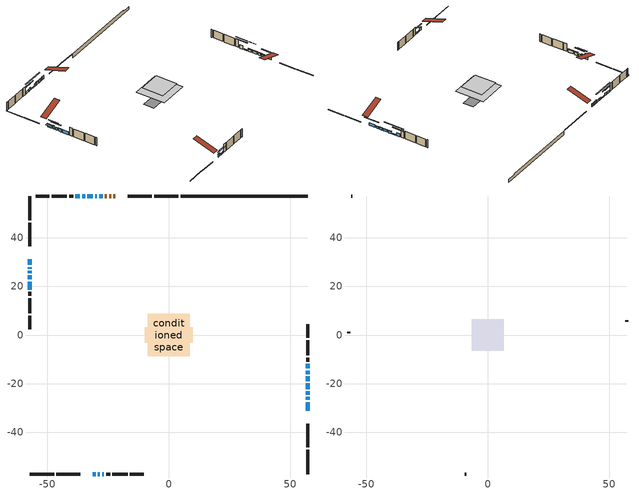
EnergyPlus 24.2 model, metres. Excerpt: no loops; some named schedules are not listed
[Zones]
conditioned space
 floor outside (Floor1 construction): -3.04,-3.04 -3.04,3.04 3.04,3.04 3.04,-3.04 z0.46
 floor adiabatic (AdiabaticFloorConstruction): -8.68,-8.68 -8.68,8.68 8.68,8.68 8.68,-8.68 z2.9
 floor foundation (Slab1 construction): -9.95,-3.15 -9.95,3.15 9.95,3.15 9.95,-3.15 z-1.92
 wall outside (RimJoist1 construction): 3.94,57.3 -6.08,57.3 / -57.3,-57.3 -47.28,-57.3 / -57.3,57.3 -57.3,47.28 / 57.3,-57.3 57.3,-47.28 z0.46:0.76
 wall outside (RimJoist2 construction): -7.01,57.3 -16.84,57.3 / -46.35,-57.3 -36.52,-57.3 / -57.3,46.35 -57.3,36.52 / 57.3,-46.35 57.3,-36.52 z0.46:0.76
 wall outside (AdiabaticWallConstruction 1): -22.03,57.3 -22.85,57.3 / -23.78,57.3 -24.59,57.3 / -25.52,57.3 -26.33,57.3 z0.46:2.49
 wall outside (AdiabaticWallConstruction): 57.3,-31.32 57.3,-27.66 z0.46:2.06; -57.3,31.32 -57.3,28.88 z0.46:2.31; -57.3,27.95 -57.3,27.34 z0.46:2.75; -57.3,26.42 -57.3,25.55 / -31.32,-57.3 -30.1,-57.3 / -57.3,24.62 -57.3,22.9 / -57.3,21.97 -57.3,18.72 z0.46:2.14; 57.3,-26.74 57.3,-25.51 z0.46:1.5; 57.3,-24.59 57.3,-23.26 / 57.3,-22.34 57.3,-19.95 / 57.3,-19.02 57.3,-17.09 / -27.26,57.3 -28.68,57.3 z0.46:1.78; -29.6,57.3 -30.32,57.3 / -27.48,-57.3 -26.77,-57.3 z0.46:1.48; 57.3,-16.16 57.3,-14.64 / -31.24,57.3 -33.53,57.3 z0.46:1.07; 57.3,-13.71 57.3,-11.88 z0.46:2.49; -34.46,57.3 -35.68,57.3 z0.46:2.04; -36.61,57.3 -38.46,57.3 z0.46:1.7; -29.17,-57.3 -28.41,-57.3 z0.46:1.4
 wall outside (Wall1 construction): -39.39,57.3 -41.06,57.3 / -25.84,-57.3 -24.17,-57.3 / -57.3,17.79 -57.3,16.12 / 57.3,-10.95 57.3,-9.28 z0.46:5.34
 wall outside (Wall2 construction): -41.99,57.3 -48.25,57.3 / -23.24,-57.3 -16.98,-57.3 / -57.3,15.19 -57.3,8.93 / 57.3,-8.35 57.3,-2.09 z0.46:5.34
 wall outside (Wall3 construction): -49.18,57.3 -54.84,57.3 / -16.05,-57.3 -10.4,-57.3 / -57.3,8 -57.3,2.34 / 57.3,-1.16 57.3,4.49 z0.46:5.34
 wall foundation (FoundationWall1 construction): 4.87,57.3,-1.92 4.87,57.3,0.46 52.05,57.3,0.46 52.05,57.3,-0.3 57.3,57.3,-0.3 57.3,57.3,-1.92
 window (WindowConstruction): 57.3,-31.32 57.3,-27.66 z0.46:2.06
 window (WindowConstruction 6): -57.3,31.32 -57.3,28.88 z0.46:2.31
 window (WindowConstruction 7): -57.3,27.95 -57.3,27.34 z0.46:2.75
 window (WindowConstruction 8): -57.3,26.41 -57.3,25.55 z0.46:2.14
 window (WindowConstruction 9): 57.3,-26.73 57.3,-25.51 z0.46:1.5
 window (WindowConstruction 10): 57.3,-24.59 57.3,-23.27 z0.46:1.78
 window (WindowConstruction 11): 57.3,-22.34 57.3,-19.95 z0.46:1.78
 window (WindowConstruction 12): 57.3,-19.02 57.3,-17.09 z0.46:1.78
 window (WindowConstruction 13): -27.26,57.3 -28.68,57.3 z0.46:1.78
 window (WindowConstruction 14): -29.61,57.3 -30.32,57.3 z0.46:1.47
 window (WindowConstruction 15): -31.32,-57.3 -30.1,-57.3 z0.46:2.14
 window (WindowConstruction 16): -57.3,24.62 -57.3,22.9 z0.46:2.14
 window (WindowConstruction 17): -57.3,21.97 -57.3,18.72 z0.46:2.14
 window (WindowConstruction 18): 57.3,-16.16 57.3,-14.64 z0.46:1.07
 window (WindowConstruction 19): -31.24,57.3 -33.53,57.3 z0.46:1.07
 window (WindowConstruction 1): 57.3,-13.71 57.3,-11.88 z0.46:2.49
 window (WindowConstruction 2): -34.46,57.3 -35.68,57.3 z0.46:2.04
 window (WindowConstruction 3): -36.61,57.3 -38.46,57.3 z0.46:1.7
 window (WindowConstruction 4): -29.17,-57.3 -28.41,-57.3 z0.46:1.4
 window (WindowConstruction 5): -27.48,-57.3 -26.77,-57.3 z0.46:1.47
 door (Door): -22.03,57.3 -22.85,57.3 z0.46:2.49
 door (Door 1): -23.78,57.3 -24.59,57.3 z0.46:2.49
 door (Door 2): -25.52,57.3 -26.33,57.3 z0.46:2.49
 ceiling adiabatic (AdiabaticFloorConstruction): 8.68,-8.68 8.68,8.68 -8.68,8.68 -8.68,-8.68 z2.9
attic - vented
 floor to conditioned space (Floor2 construction Reversed): -6.51,-6.51 -6.51,6.51 6.51,6.51 6.51,-6.51 z5.34
 wall outside (Wall4 construction): -55.76,57.3 -56.37,57.3 / -9.47,-57.3 -8.87,-57.3 / -57.3,1.42 -57.3,0.81 / 57.3,5.42 57.3,6.02 z0.46:5.34
 roof outside (Roof1 construction): -21.1,57.3,5.34 -21.1,44.62,9.56 -17.76,44.62,9.56 -17.76,57.3,5.34; -32.25,-57.3,5.34 -32.25,-44.62,9.56 -35.59,-44.62,9.56 -35.59,-57.3,5.34; -57.3,32.25,5.34 -44.62,32.25,9.56 -44.62,35.59,9.56 -57.3,35.59,5.34; 57.3,-32.25,5.34 44.62,-32.25,9.56 44.62,-35.59,9.56 57.3,-35.59,5.34
shading: 57.3,-25.02 57.3,-33.96 57.71,-33.96 57.71,-25.02 z4.7; -57.3,28.61 -57.3,31.59 -59.01,31.59 -59.01,28.61 z2.58; -57.3,24.7 -57.3,30.59 -57.71,30.59 -57.71,24.7 z5.39; -57.3,22.91 -57.3,29.05 -57.71,29.05 -57.71,22.91 z4.78; 57.3,-25.31 57.3,-26.94 57.71,-26.94 57.71,-25.31 z1.7; 57.3,-23.06 57.3,-24.79 57.71,-24.79 57.71,-23.06 z1.98; 57.3,-19.75 57.3,-22.54 57.71,-22.54 57.71,-19.75 z1.98; 57.3,-16.89 57.3,-19.22 57.71,-19.22 57.71,-16.89 z1.98; -28.88,57.3 -27.05,57.3 -27.05,57.71 -28.88,57.71 z1.98; -30.52,57.3 -29.4,57.3 -29.4,57.71 -30.52,57.71 z1.68; -29.9,-57.3 -31.52,-57.3 -31.52,-57.71 -29.9,-57.71 z2.34; -57.3,22.7 -57.3,24.82 -57.71,24.82 -57.71,22.7 z2.34; -57.3,18.52 -57.3,22.17 -57.71,22.17 -57.71,18.52 z2.34; 57.3,-9.26 57.3,-21.54 57.71,-21.54 57.71,-9.26 z6.45; -38.91,57.3 -25.87,57.3 -25.87,57.71 -38.91,57.71 z6.45; 57.3,-9.24 57.3,-16.35 57.71,-16.35 57.71,-9.24 z5.13; -38.32,57.3 -31.82,57.3 -31.82,57.71 -38.32,57.71 z4.68; -41.1,57.3 -33.97,57.3 -33.97,57.71 -41.1,57.71 z4.34; -25.77,-57.3 -31.81,-57.3 -31.81,-57.71 -25.77,-57.71 z4.04; -24.13,-57.3 -30.12,-57.3 -30.12,-57.71 -24.13,-57.71 z4.11
[Building]
Building 1: Terrain=Suburbs
[Site:Location]
Toronto City Centre_ON: Latitude {deg}=43.63; Longitude {deg}=-79.39; Time Zone {hr}=-5; Elevation {m}=77; Keep Site Location Information=Yes
[Site:GroundTemperature:Shallow]
5.01852, 3.26908, 3.12898, 3.95918, 7.29196, 10.6092, 13.4851, 15.3069, 15.4617, 13.9799, 11.1774, 7.9619
[Site:WaterMainsTemperature]
Calculation Method=Schedule; Temperature Schedule=mains temperature schedule
[Material] Roughness=Rough; Thermal Absorptance=0.9
Name | Thickness {m} | Conductivity {W/m-K} | Density {kg/m3} | Specific Heat {J/kg-K} | Solar Absorptance | Visible Absorptance
asphalt or fiberglass shingles | 0.00635 | 0.162714 | 1121.4 | 1465.45 | 0.84 | 0.84
ceiling loosefill ins | 0.254 | 0.0480833 | 16.02 | 1046.75 | 0.7 | 0.7
ceiling stud and cavity | 0.1397 | 0.120757 | 65.682 | 1177.47 | 0.7 | 0.7
concrete 4.0 in. | 0.1016 | 1.803125 | 2242.8 | 837.4 | 0.7 | 0.7
concrete 8.0 in. | 0.2032 | 1.803125 | 2242.8 | 837.4 | 0.7 | 0.7
door material | 0.04445 | 0.053851 | 512.64 | 1214.23 | 0.7 | 0.7
door material 1 | 0.04445 | 0.0451087 | 512.64 | 1214.23 | 0.7 | 0.7
door material 2 | 0.04445 | 0.188738 | 512.64 | 1214.23 | 0.7 | 0.7
exterior vertical ins | 0.032417 | 0.029427 | 32.04 | 1214.23 | 0.7 | 0.7
floor covering | 0.0127 | 0.0433444 | 54.468 | 1339.84 | 0.6 | 0.6
floor rigid ins; rim joist rigid ins; wall rigid ins | 0.051816 | 0.029427 | 32.04 | 1214.23 | 0.7 | 0.7
floor rigid ins 1; wall rigid ins 1 | 0.512978 | 0.029427 | 32.04 | 1214.23 | 0.7 | 0.7
floor stud and cavity | 0.1397 | 0.0821132 | 92.3553 | 1139.71 | 0.7 | 0.7
floor stud and cavity 1 | 0.1397 | 1.75129 | 37.0049 | 1207.88 | 0.7 | 0.7
furniture material conditioned space 1 | 0.1524 | 0.115458 | 640.8 | 1214.23 | 0.6 | 0.6
gypsum board | 0.0127 | 0.160291 | 801 | 837.4 | 0.6 | 0.6
gypsum board 1 | 0.0127 | 0.160291 | 801 | 837.4 | 0.7 | 0.7
osb sheathing 0.5 in. | 0.0127 | 0.115458 | 512.64 | 1214.23 | 0.7 | 0.7
osb sheathing 0.75 in. | 0.01905 | 0.115458 | 512.64 | 1214.23 | 0.7 | 0.7
osb sheathing 2.0 in. | 0.0508 | 0.115458 | 512.64 | 1214.23 | 0.7 | 0.7
rim joist stud and cavity | 0.0508 | 0.0404867 | 125.044 | 1163.47 | 0.6 | 0.6
rim joist stud and cavity 1 | 0.0508 | 0.128462 | 125.044 | 1163.47 | 0.6 | 0.6
slab rigid ins | 0.00025908 | 0.029427 | 32.04 | 1214.23 | 0.7 | 0.7
wall stud and cavity | 0.1397 | 0.303987 | 139.0536 | 1170.24 | 0.7 | 0.7
wall stud and cavity 1 | 0.1397 | 0.158046 | 139.0536 | 1170.24 | 0.7 | 0.7
wall stud and cavity 2 | 0.1397 | 0.160931 | 139.0536 | 1170.24 | 0.7 | 0.7
wall stud and cavity 3 | 0.0889 | 6.9971 | 50.32683 | 1063.81 | 0.6 | 0.6
wall stud and cavity 4 | 0.0889 | 0.380278 | 52.3479 | 1209.89 | 0.7 | 0.7
wall stud and cavity 5 | 0.0889 | 0.391764 | 83.0341 | 1211.67 | 0.7 | 0.7
wood siding | 0.0254 | 0.102417 | 544.68 | 1172.36 | 0.84 | 0.84
wood siding 1 | 0.00254 | 0.102417 | 544.68 | 1172.36 | 0.84 | 0.84
wood siding 2; wood siding 3; wood siding 4 | 0.0254 | 0.102417 | 544.68 | 1172.36 | 0.7 | 0.7
[WindowMaterial:SimpleGlazingSystem]
Name | U-Factor {W/m2-K} | Solar Heat Gain Coefficient
WindowMaterial | 2.41542 | 0.63
WindowMaterial 1 | 2.97584 | 0.59
WindowMaterial 10 | 2.42337 | 0.63
WindowMaterial 11 | 2.381921 | 0.65
WindowMaterial 12 | 2.39441 | 0.64
WindowMaterial 13 | 2.50286 | 0.6
WindowMaterial 14 | 2.41201 | 0.63
WindowMaterial 15 | 2.3859 | 0.64
WindowMaterial 16 | 2.98776 | 0.6
WindowMaterial 2 | 2.5199 | 0.59
WindowMaterial 3 | 2.40293 | 0.64
WindowMaterial 4 | 2.5233 | 0.59
WindowMaterial 5 | 2.52557 | 0.58
WindowMaterial 6 | 2.404633 | 0.64
WindowMaterial 7 | 2.71863 | 0.51
WindowMaterial 8 | 2.45517 | 0.62
WindowMaterial 9 | 2.455735 | 0.62
[Construction]
AdiabaticFloorConstruction: floor stud and cavity 1, floor rigid ins 1, osb sheathing 0.75 in., floor covering
AdiabaticWallConstruction: wood siding 3, wall rigid ins 1, wall stud and cavity 4, gypsum board
AdiabaticWallConstruction 1: wood siding 4, wall rigid ins 1, wall stud and cavity 4, gypsum board
Door: door material
Door 1: door material 1
Door 2: door material 2
Floor1 construction: floor stud and cavity, floor rigid ins, osb sheathing 0.75 in., floor covering
Floor2 construction Reversed: gypsum board, ceiling stud and cavity, ceiling loosefill ins
FoundationWall1 construction: concrete 8.0 in., gypsum board 1
furniture construction conditioned space 1: furniture material conditioned space 1
PartitionWallConstruction: gypsum board, wall stud and cavity 5, gypsum board
RimJoist1 construction: wood siding 2, rim joist rigid ins, osb sheathing 2.0 in., rim joist stud and cavity
RimJoist2 construction: wood siding 2, rim joist rigid ins, osb sheathing 2.0 in., rim joist stud and cavity 1
Roof1 construction: asphalt or fiberglass shingles
Slab1 construction: slab rigid ins, concrete 4.0 in.
Wall1 construction: wood siding, wall rigid ins, osb sheathing 0.5 in., wall stud and cavity, gypsum board
Wall2 construction: wood siding, wall rigid ins, osb sheathing 0.5 in., wall stud and cavity 1, gypsum board
Wall3 construction: wood siding, wall rigid ins, osb sheathing 0.5 in., wall stud and cavity 2, gypsum board
Wall4 construction: wood siding 1, wall stud and cavity 3
WindowConstruction: WindowMaterial
WindowConstruction 1: WindowMaterial 1
WindowConstruction 10: WindowMaterial 10
WindowConstruction 11: WindowMaterial 11
WindowConstruction 12: WindowMaterial 12
WindowConstruction 13: WindowMaterial 13
WindowConstruction 14; WindowConstruction 5: WindowMaterial 5
WindowConstruction 15: WindowMaterial 14
WindowConstruction 16; WindowConstruction 8: WindowMaterial 8
WindowConstruction 17: WindowMaterial 15
WindowConstruction 18; WindowConstruction 19: WindowMaterial 16
WindowConstruction 2: WindowMaterial 2
WindowConstruction 3: WindowMaterial 3
WindowConstruction 4: WindowMaterial 4
WindowConstruction 6: WindowMaterial 6
WindowConstruction 7: WindowMaterial 7
WindowConstruction 9: WindowMaterial 9
[Zone] Multiplier=1; Part of Total Floor Area=Yes
Name | Volume {m3}
attic - vented | 116.162
conditioned space | 1133.7
[Space]
Name | Zone | Volume {m3}
attic - vented 1 | attic - vented | 116.162
conditioned space 1 | conditioned space | 1133.7
[ZoneInfiltration:EffectiveLeakageArea]
infil attic - vented 1: Zone or Space=attic - vented 1; Schedule=Always On Discrete; Effective Air Leakage Area {cm2}=7130.95; Stack Coefficient=0.000632935; Wind Coefficient=1.69981e-05
[ZoneMixing]
whole house fan mix: Zone or Space=attic - vented; Schedule=Always On Continuous; Design Flow Rate Calculation Method=Flow/Zone; Design Flow Rate {m3/s}=0; Source Zone or Space=conditioned space
[SurfaceProperty:ExposedFoundationPerimeter]
Slab1: Exposed Perimeter Calculation Method=TotalExposedPerimeter; Total Exposed Perimeter {m}=52.425
[InternalMass] Zone or ZoneList=conditioned space; Space or SpaceList=conditioned space 1
Name | Construction | Surface Area {m2}
furniture mass conditioned space 1 | furniture construction conditioned space 1 | 185.736
partition wall mass | PartitionWallConstruction | 464.34
[Lights]
interior lighting: Zone or ZoneList or Space or SpaceList=conditioned space 1; Schedule=interior lighting schedule; Design Level Calculation Method=LightingLevel; Lighting Level {W}=343.2; Return Air Fraction=0; Fraction Radiant=0.6; Fraction Visible=0.2; Fraction Replaceable=1
[People]
occupants: Zone or ZoneList or Space or SpaceList=conditioned space 1; Number of People Schedule=occupants schedule; Number of People Calculation Method=People; Number of People=3; Fraction Radiant=0.314171; Sensible Heat Fraction=0.56303; Activity Level Schedule=occupants activity schedule; Carbon Dioxide Generation Rate {m3/s-W}=0; Enable ASHRAE 55 Comfort Warnings=No; Mean Radiant Temperature Calculation Type=EnclosureAveraged
[ElectricEquipment] Zone or ZoneList or Space or SpaceList=conditioned space 1; Design Level Calculation Method=EquipmentLevel
Name | Schedule | Design Level {W} | Fraction Latent | Fraction Radiant | Fraction Lost
clothes dryer | clothes dryer schedule | 140.772 | 0.015 | 0.081 | 0.85
clothes washer | clothes washer schedule | 32.1985 | 0.03 | 0.162 | 0.7
cooking range | cooking range schedule | 215.147 | 0.08 | 0.432 | 0.2
dishwasher | dishwasher schedule | 66.8632 | 0.3 | 0.18 | 0.4
fridge | fridge schedule | 72.9452 | 0 | 0.6 | 0
mech vent house fan | mech vent house fan schedule | 0.95 | 0 | 0 | 1
mech vent house fan cfis | mech vent house fan cfis schedule | 0 | 0 | 0 | 0
misc plug loads | misc plug loads schedule | 494.7 | 0.045 | 0.513 | 0.1
whole house fan | Always On Discrete | 0 | 0 | 0 | 1
[OtherEquipment] Zone or ZoneList or Space or SpaceList=conditioned space 1; Design Level Calculation Method=EquipmentLevel
Name | Fuel Type | Schedule | Design Level {W} | Fraction Latent | Fraction Radiant | Fraction Lost
clothes dryer 1 | Electricity | clothes dryer schedule | 0 | 0.015 | 0.081 | 0.85
cooking range 1 | Electricity | cooking range schedule | 0 | 0.08 | 0.432 | 0.2
general water use latent | None | general water use schedule | 62.594 | 1 | 0 | 0
general water use sensible | None | general water use schedule | -61.6891 | 0 | 0.6 | 0
mech vent house fan latent load | None | Always On Discrete | 0 | 1 | 0 | 0
mech vent house fan sensible load | None | Always On Discrete | 0 | 0 | 0 | 0
water heater energy adjustment1 | NaturalGas | Always On Discrete | 0.01 | 0 | 0 | 1
[ZoneInfiltration:DesignFlowRate] Zone or ZoneList or Space or SpaceList=conditioned space 1; Schedule=Always On Discrete; Design Flow Rate Calculation Method=Flow/Zone; Design Flow Rate {m3/s}=0
infil flow; natural vent flow; whole house fan flow
[Foundation:Kiva]
Foundation Kiva 1: Initial Indoor Air Temperature {C}=18; Wall Height Above Grade {m}=0.460004; Wall Depth Below Slab {m}=0.2032; Custom Block Material Name 1=exterior vertical ins; Custom Block Depth 1 {m}=2.38; Custom Block X Position 1 {m}=0.2159; Custom Block Z Position 1 {m}=0
[Foundation:Kiva:Settings]
Soil Conductivity {W/m-K}=0.849921; Soil Density {kg/m3}=1842.3; Soil Specific Heat {J/kg-K}=418.7; Ground Solar Absorptivity=0.9; Ground Thermal Absorptivity=0.9; Ground Surface Roughness {m}=0.03; Far-Field Width {m}=40; Deep-Ground Boundary Condition=ZeroFlux; Deep-Ground Depth {m}=40; Minimum Cell Dimension {m}=0.2; Maximum Cell Growth Coefficient=3; Simulation Timestep=Timestep
[Exterior:Lights]
exterior lighting: Schedule=exterior lighting schedule; Design Level {W}=75.6
[Schedule:Constant]
Name | Hourly Value
Always On Continuous; mech vent house fan schedule; mech vent house fan cfis schedule; Always On Discrete | 1
occupants activity schedule | 117.228
fridge schedule | 0
[Schedule:Week:Daily]
interior lighting schedule Week Rule - Jan1-Jan27: interior lighting schedule day, interior lighting schedule day, interior lighting schedule day, interior lighting schedule day, interior lighting schedule day, interior lighting schedule day, interior lighting schedule day, interior lighting schedule default day, interior lighting schedule default day, interior lighting schedule default day, interior lighting schedule default day, interior lighting schedule default day
interior lighting schedule Week Rule - Jan28-Feb3: interior lighting schedule day, interior lighting schedule day, interior lighting schedule day, interior lighting schedule day, interior lighting schedule day 1, interior lighting schedule day 1, interior lighting schedule day 1, interior lighting schedule default day, interior lighting schedule default day, interior lighting schedule default day, interior lighting schedule default day, interior lighting schedule default day
interior lighting schedule Week Rule - Feb4-Feb24: interior lighting schedule day 1, interior lighting schedule day 1, interior lighting schedule day 1, interior lighting schedule day 1, interior lighting schedule day 1, interior lighting schedule day 1, interior lighting schedule day 1, interior lighting schedule default day, interior lighting schedule default day, interior lighting schedule default day, interior lighting schedule default day, interior lighting schedule default day
interior lighting schedule Week Rule - Feb25-Mar3: interior lighting schedule day 1, interior lighting schedule day 1, interior lighting schedule day 1, interior lighting schedule day 1, interior lighting schedule day 2, interior lighting schedule day 2, interior lighting schedule day 2, interior lighting schedule default day, interior lighting schedule default day, interior lighting schedule default day, interior lighting schedule default day, interior lighting schedule default day
interior lighting schedule Week Rule - Mar4-Mar31: interior lighting schedule day 2, interior lighting schedule day 2, interior lighting schedule day 2, interior lighting schedule day 2, interior lighting schedule day 2, interior lighting schedule day 2, interior lighting schedule day 2, interior lighting schedule default day, interior lighting schedule default day, interior lighting schedule default day, interior lighting schedule default day, interior lighting schedule default day
interior lighting schedule Week Rule - Apr1-Apr28: interior lighting schedule day 3, interior lighting schedule day 3, interior lighting schedule day 3, interior lighting schedule day 3, interior lighting schedule day 3, interior lighting schedule day 3, interior lighting schedule day 3, interior lighting schedule default day, interior lighting schedule default day, interior lighting schedule default day, interior lighting schedule default day, interior lighting schedule default day
interior lighting schedule Week Rule - Apr29-May5: interior lighting schedule day 3, interior lighting schedule day 3, interior lighting schedule day 4, interior lighting schedule day 4, interior lighting schedule day 4, interior lighting schedule day 4, interior lighting schedule day 4, interior lighting schedule default day, interior lighting schedule default day, interior lighting schedule default day, interior lighting schedule default day, interior lighting schedule default day
interior lighting schedule Week Rule - May6-May26: interior lighting schedule day 4, interior lighting schedule day 4, interior lighting schedule day 4, interior lighting schedule day 4, interior lighting schedule day 4, interior lighting schedule day 4, interior lighting schedule day 4, interior lighting schedule default day, interior lighting schedule default day, interior lighting schedule default day, interior lighting schedule default day, interior lighting schedule default day
interior lighting schedule Week Rule - May27-Jun2: interior lighting schedule day 4, interior lighting schedule day 4, interior lighting schedule day 4, interior lighting schedule day 4, interior lighting schedule day 4, interior lighting schedule day 5, interior lighting schedule day 5, interior lighting schedule default day, interior lighting schedule default day, interior lighting schedule default day, interior lighting schedule default day, interior lighting schedule default day
interior lighting schedule Week Rule - Jun3-Jun30: interior lighting schedule day 5, interior lighting schedule day 5, interior lighting schedule day 5, interior lighting schedule day 5, interior lighting schedule day 5, interior lighting schedule day 5, interior lighting schedule day 5, interior lighting schedule default day, interior lighting schedule default day, interior lighting schedule default day, interior lighting schedule default day, interior lighting schedule default day
interior lighting schedule Week Rule - Jul1-Jul28: interior lighting schedule day 6, interior lighting schedule day 6, interior lighting schedule day 6, interior lighting schedule day 6, interior lighting schedule day 6, interior lighting schedule day 6, interior lighting schedule day 6, interior lighting schedule default day, interior lighting schedule default day, interior lighting schedule default day, interior lighting schedule default day, interior lighting schedule default day
interior lighting schedule Week Rule - Jul29-Aug4: interior lighting schedule day 6, interior lighting schedule day 6, interior lighting schedule day 6, interior lighting schedule day 7, interior lighting schedule day 7, interior lighting schedule day 7, interior lighting schedule day 7, interior lighting schedule default day, interior lighting schedule default day, interior lighting schedule default day, interior lighting schedule default day, interior lighting schedule default day
interior lighting schedule Week Rule - Aug5-Aug25: interior lighting schedule day 7, interior lighting schedule day 7, interior lighting schedule day 7, interior lighting schedule day 7, interior lighting schedule day 7, interior lighting schedule day 7, interior lighting schedule day 7, interior lighting schedule default day, interior lighting schedule default day, interior lighting schedule default day, interior lighting schedule default day, interior lighting schedule default day
interior lighting schedule Week Rule - Aug26-Sep1: interior lighting schedule day 7, interior lighting schedule day 7, interior lighting schedule day 7, interior lighting schedule day 7, interior lighting schedule day 7, interior lighting schedule day 7, interior lighting schedule day 8, interior lighting schedule default day, interior lighting schedule default day, interior lighting schedule default day, interior lighting schedule default day, interior lighting schedule default day
interior lighting schedule Week Rule - Sep2-Sep29: interior lighting schedule day 8, interior lighting schedule day 8, interior lighting schedule day 8, interior lighting schedule day 8, interior lighting schedule day 8, interior lighting schedule day 8, interior lighting schedule day 8, interior lighting schedule default day, interior lighting schedule default day, interior lighting schedule default day, interior lighting schedule default day, interior lighting schedule default day
interior lighting schedule Week Rule - Sep30-Oct6: interior lighting schedule day 8, interior lighting schedule day 9, interior lighting schedule day 9, interior lighting schedule day 9, interior lighting schedule day 9, interior lighting schedule day 9, interior lighting schedule day 9, interior lighting schedule default day, interior lighting schedule default day, interior lighting schedule default day, interior lighting schedule default day, interior lighting schedule default day
interior lighting schedule Week Rule - Oct7-Oct27: interior lighting schedule day 9, interior lighting schedule day 9, interior lighting schedule day 9, interior lighting schedule day 9, interior lighting schedule day 9, interior lighting schedule day 9, interior lighting schedule day 9, interior lighting schedule default day, interior lighting schedule default day, interior lighting schedule default day, interior lighting schedule default day, interior lighting schedule default day
interior lighting schedule Week Rule - Oct28-Nov3: interior lighting schedule day 9, interior lighting schedule day 9, interior lighting schedule day 9, interior lighting schedule day 9, interior lighting schedule day 10, interior lighting schedule day 10, interior lighting schedule day 10, interior lighting schedule default day, interior lighting schedule default day, interior lighting schedule default day, interior lighting schedule default day, interior lighting schedule default day
interior lighting schedule Week Rule - Nov4-Nov24: interior lighting schedule day 10, interior lighting schedule day 10, interior lighting schedule day 10, interior lighting schedule day 10, interior lighting schedule day 10, interior lighting schedule day 10, interior lighting schedule day 10, interior lighting schedule default day, interior lighting schedule default day, interior lighting schedule default day, interior lighting schedule default day, interior lighting schedule default day
interior lighting schedule Week Rule - Nov25-Dec1: interior lighting schedule day 10, interior lighting schedule day 10, interior lighting schedule day 10, interior lighting schedule day 10, interior lighting schedule day 10, interior lighting schedule day 10, interior lighting schedule day 11, interior lighting schedule default day, interior lighting schedule default day, interior lighting schedule default day, interior lighting schedule default day, interior lighting schedule default day
interior lighting schedule Week Rule - Dec2-Dec31: interior lighting schedule day 11, interior lighting schedule day 11, interior lighting schedule day 11, interior lighting schedule day 11, interior lighting schedule day 11, interior lighting schedule day 11, interior lighting schedule day 11, interior lighting schedule default day, interior lighting schedule default day, interior lighting schedule default day, interior lighting schedule default day, interior lighting schedule default day
occupants schedule Week Rule - Jan1-Dec31: occupants schedule day, occupants schedule day, occupants schedule day, occupants schedule day, occupants schedule day, occupants schedule day, occupants schedule day, occupants schedule default day, occupants schedule default day, occupants schedule default day, occupants schedule default day, occupants schedule default day
clothes dryer schedule Week Rule - Jan1-Dec31: clothes dryer schedule day, clothes dryer schedule day, clothes dryer schedule day, clothes dryer schedule day, clothes dryer schedule day, clothes dryer schedule day, clothes dryer schedule day, clothes dryer schedule default day, clothes dryer schedule default day, clothes dryer schedule default day, clothes dryer schedule default day, clothes dryer schedule default day
clothes washer schedule Week Rule - Jan1-Dec31: clothes washer schedule day, clothes washer schedule day, clothes washer schedule day, clothes washer schedule day, clothes washer schedule day, clothes washer schedule day, clothes washer schedule day, clothes washer schedule default day, clothes washer schedule default day, clothes washer schedule default day, clothes washer schedule default day, clothes washer schedule default day
cooking range schedule Week Rule - Jan1-Dec31: cooking range schedule day, cooking range schedule day, cooking range schedule day, cooking range schedule day, cooking range schedule day, cooking range schedule day, cooking range schedule day, cooking range schedule default day, cooking range schedule default day, cooking range schedule default day, cooking range schedule default day, cooking range schedule default day
dishwasher schedule Week Rule - Jan1-Dec31: dishwasher schedule day, dishwasher schedule day, dishwasher schedule day, dishwasher schedule day, dishwasher schedule day, dishwasher schedule day, dishwasher schedule day, dishwasher schedule default day, dishwasher schedule default day, dishwasher schedule default day, dishwasher schedule default day, dishwasher schedule default day
misc plug loads schedule Week Rule - Jan1-Dec31: misc plug loads schedule day, misc plug loads schedule day, misc plug loads schedule day, misc plug loads schedule day, misc plug loads schedule day, misc plug loads schedule day, misc plug loads schedule day, misc plug loads schedule default day, misc plug loads schedule default day, misc plug loads schedule default day, misc plug loads schedule default day, misc plug loads schedule default day
general water use schedule Week Rule - Jan1-Dec31: general water use schedule day, general water use schedule day, general water use schedule day, general water use schedule day, general water use schedule day, general water use schedule day, general water use schedule day, general water use schedule default day, general water use schedule default day, general water use schedule default day, general water use schedule default day, general water use schedule default day
exterior lighting schedule Week Rule - Jan1-Jan27: exterior lighting schedule day, exterior lighting schedule day, exterior lighting schedule day, exterior lighting schedule day, exterior lighting schedule day, exterior lighting schedule day, exterior lighting schedule day, exterior lighting schedule default day, exterior lighting schedule default day, exterior lighting schedule default day, exterior lighting schedule default day, exterior lighting schedule default day
exterior lighting schedule Week Rule - Jan28-Feb3: exterior lighting schedule day, exterior lighting schedule day, exterior lighting schedule day, exterior lighting schedule day, exterior lighting schedule day 1, exterior lighting schedule day 1, exterior lighting schedule day 1, exterior lighting schedule default day, exterior lighting schedule default day, exterior lighting schedule default day, exterior lighting schedule default day, exterior lighting schedule default day
exterior lighting schedule Week Rule - Feb4-Feb24: exterior lighting schedule day 1, exterior lighting schedule day 1, exterior lighting schedule day 1, exterior lighting schedule day 1, exterior lighting schedule day 1, exterior lighting schedule day 1, exterior lighting schedule day 1, exterior lighting schedule default day, exterior lighting schedule default day, exterior lighting schedule default day, exterior lighting schedule default day, exterior lighting schedule default day
exterior lighting schedule Week Rule - Feb25-Mar3: exterior lighting schedule day 1, exterior lighting schedule day 1, exterior lighting schedule day 1, exterior lighting schedule day 1, exterior lighting schedule day 2, exterior lighting schedule day 2, exterior lighting schedule day 2, exterior lighting schedule default day, exterior lighting schedule default day, exterior lighting schedule default day, exterior lighting schedule default day, exterior lighting schedule default day
exterior lighting schedule Week Rule - Mar4-Mar31: exterior lighting schedule day 2, exterior lighting schedule day 2, exterior lighting schedule day 2, exterior lighting schedule day 2, exterior lighting schedule day 2, exterior lighting schedule day 2, exterior lighting schedule day 2, exterior lighting schedule default day, exterior lighting schedule default day, exterior lighting schedule default day, exterior lighting schedule default day, exterior lighting schedule default day
exterior lighting schedule Week Rule - Apr1-Apr28: exterior lighting schedule day 3, exterior lighting schedule day 3, exterior lighting schedule day 3, exterior lighting schedule day 3, exterior lighting schedule day 3, exterior lighting schedule day 3, exterior lighting schedule day 3, exterior lighting schedule default day, exterior lighting schedule default day, exterior lighting schedule default day, exterior lighting schedule default day, exterior lighting schedule default day
exterior lighting schedule Week Rule - Apr29-May5: exterior lighting schedule day 3, exterior lighting schedule day 3, exterior lighting schedule day 4, exterior lighting schedule day 4, exterior lighting schedule day 4, exterior lighting schedule day 4, exterior lighting schedule day 4, exterior lighting schedule default day, exterior lighting schedule default day, exterior lighting schedule default day, exterior lighting schedule default day, exterior lighting schedule default day
exterior lighting schedule Week Rule - May6-May26: exterior lighting schedule day 4, exterior lighting schedule day 4, exterior lighting schedule day 4, exterior lighting schedule day 4, exterior lighting schedule day 4, exterior lighting schedule day 4, exterior lighting schedule day 4, exterior lighting schedule default day, exterior lighting schedule default day, exterior lighting schedule default day, exterior lighting schedule default day, exterior lighting schedule default day
exterior lighting schedule Week Rule - May27-Jun2: exterior lighting schedule day 4, exterior lighting schedule day 4, exterior lighting schedule day 4, exterior lighting schedule day 4, exterior lighting schedule day 4, exterior lighting schedule day 5, exterior lighting schedule day 5, exterior lighting schedule default day, exterior lighting schedule default day, exterior lighting schedule default day, exterior lighting schedule default day, exterior lighting schedule default day
exterior lighting schedule Week Rule - Jun3-Jun30: exterior lighting schedule day 5, exterior lighting schedule day 5, exterior lighting schedule day 5, exterior lighting schedule day 5, exterior lighting schedule day 5, exterior lighting schedule day 5, exterior lighting schedule day 5, exterior lighting schedule default day, exterior lighting schedule default day, exterior lighting schedule default day, exterior lighting schedule default day, exterior lighting schedule default day
exterior lighting schedule Week Rule - Jul1-Jul28: exterior lighting schedule day 6, exterior lighting schedule day 6, exterior lighting schedule day 6, exterior lighting schedule day 6, exterior lighting schedule day 6, exterior lighting schedule day 6, exterior lighting schedule day 6, exterior lighting schedule default day, exterior lighting schedule default day, exterior lighting schedule default day, exterior lighting schedule default day, exterior lighting schedule default day
[Schedule:Year]
interior lighting schedule: interior lighting schedule Week Rule - Jan1-Jan27, 1, 1, 1, 27, interior lighting schedule Week Rule - Jan28-Feb3, 1, 28, 2, 3, interior lighting schedule Week Rule - Feb4-Feb24, 2, 4, 2, 24, interior lighting schedule Week Rule - Feb25-Mar3, 2, 25, 3, 3, interior lighting schedule Week Rule - Mar4-Mar31, 3, 4, 3, 31, interior lighting schedule Week Rule - Apr1-Apr28, 4, 1, 4, 28, interior lighting schedule Week Rule - Apr29-May5, 4, 29, 5, 5, interior lighting schedule Week Rule - May6-May26, 5, 6, 5, 26, interior lighting schedule Week Rule - May27-Jun2, 5, 27, 6, 2, interior lighting schedule Week Rule - Jun3-Jun30, 6, 3, 6, 30, interior lighting schedule Week Rule - Jul1-Jul28, 7, 1, 7, 28, interior lighting schedule Week Rule - Jul29-Aug4, 7, 29, 8, 4, interior lighting schedule Week Rule - Aug5-Aug25, 8, 5, 8, 25, interior lighting schedule Week Rule - Aug26-Sep1, 8, 26, 9, 1, interior lighting schedule Week Rule - Sep2-Sep29, 9, 2, 9, 29, interior lighting schedule Week Rule - Sep30-Oct6, 9, 30, 10, 6, interior lighting schedule Week Rule - Oct7-Oct27, 10, 7, 10, 27, interior lighting schedule Week Rule - Oct28-Nov3, 10, 28, 11, 3, interior lighting schedule Week Rule - Nov4-Nov24, 11, 4, 11, 24, interior lighting schedule Week Rule - Nov25-Dec1, 11, 25, 12, 1, interior lighting schedule Week Rule - Dec2-Dec31, 12, 2, 12, 31
occupants schedule: occupants schedule Week Rule - Jan1-Dec31, 1, 1, 12, 31
clothes dryer schedule: clothes dryer schedule Week Rule - Jan1-Dec31, 1, 1, 12, 31
clothes washer schedule: clothes washer schedule Week Rule - Jan1-Dec31, 1, 1, 12, 31
cooking range schedule: cooking range schedule Week Rule - Jan1-Dec31, 1, 1, 12, 31
dishwasher schedule: dishwasher schedule Week Rule - Jan1-Dec31, 1, 1, 12, 31
misc plug loads schedule: misc plug loads schedule Week Rule - Jan1-Dec31, 1, 1, 12, 31
general water use schedule: general water use schedule Week Rule - Jan1-Dec31, 1, 1, 12, 31
exterior lighting schedule: exterior lighting schedule Week Rule - Jan1-Jan27, 1, 1, 1, 27, exterior lighting schedule Week Rule - Jan28-Feb3, 1, 28, 2, 3, exterior lighting schedule Week Rule - Feb4-Feb24, 2, 4, 2, 24, exterior lighting schedule Week Rule - Feb25-Mar3, 2, 25, 3, 3, exterior lighting schedule Week Rule - Mar4-Mar31, 3, 4, 3, 31, exterior lighting schedule Week Rule - Apr1-Apr28, 4, 1, 4, 28, exterior lighting schedule Week Rule - Apr29-May5, 4, 29, 5, 5, exterior lighting schedule Week Rule - May6-May26, 5, 6, 5, 26, exterior lighting schedule Week Rule - May27-Jun2, 5, 27, 6, 2, exterior lighting schedule Week Rule - Jun3-Jun30, 6, 3, 6, 30, exterior lighting schedule Week Rule - Jul1-Jul28, 7, 1, 7, 28, exterior lighting schedule Week Rule - Jul29-Aug4, 7, 29, 8, 4, exterior lighting schedule Week Rule - Aug5-Aug25, 8, 5, 8, 25, exterior lighting schedule Week Rule - Aug26-Sep1, 8, 26, 9, 1, exterior lighting schedule Week Rule - Sep2-Sep29, 9, 2, 9, 29, exterior lighting schedule Week Rule - Sep30-Oct6, 9, 30, 10, 6, exterior lighting schedule Week Rule - Oct7-Oct27, 10, 7, 10, 27, exterior lighting schedule Week Rule - Oct28-Nov3, 10, 28, 11, 3, exterior lighting schedule Week Rule - Nov4-Nov24, 11, 4, 11, 24, exterior lighting schedule Week Rule - Nov25-Dec1, 11, 25, 12, 1, exterior lighting schedule Week Rule - Dec2-Dec31, 12, 2, 12, 31
[Schedule:Compact]
mains temperature schedule: Through: 01/01, For: AllDays, Until: 24:00, 8.80333, Through: 01/02, For: AllDays, Until: 24:00, 8.74333, Through: 01/03, For: AllDays, Until: 24:00, 8.68389, Through: 01/04, For: AllDays, Until: 24:00, 8.62611, Through: 01/05, For: AllDays, Until: 24:00, 8.56944, Through: 01/06, For: AllDays, Until: 24:00, 8.51389, Through: 01/07, For: AllDays, Until: 24:00, 8.45944, Through: 01/08, For: AllDays, Until: 24:00, 8.40611, Through: 01/09, For: AllDays, Until: 24:00, 8.35389, Through: 01/10, For: AllDays, Until: 24:00, 8.30278, Through: 01/11, For: AllDays, Until: 24:00, 8.25333, Through: 01/12, For: AllDays, Until: 24:00, 8.205, Through: 01/13, For: AllDays, Until: 24:00, 8.15778, Through: 01/14, For: AllDays, Until: 24:00, 8.11222, Through: 01/15, For: AllDays, Until: 24:00, 8.06778, Through: 01/16, For: AllDays, Until: 24:00, 8.02444, Through: 01/17, For: AllDays, Until: 24:00, 7.98222, Through: 01/18, For: AllDays, Until: 24:00, 7.94167, Through: 01/19, For: AllDays, Until: 24:00, 7.90222, Through: 01/20, For: AllDays, Until: 24:00, 7.86444, Through: 01/21, For: AllDays, Until: 24:00, 7.82778, Through: 01/22, For: AllDays, Until: 24:00, 7.79278, Through: 01/23, For: AllDays, Until: 24:00, 7.75889, Through: 01/24, For: AllDays, Until: 24:00, 7.72667, Through: 01/25, For: AllDays, Until: 24:00, 7.69556, Through: 01/26, For: AllDays, Until: 24:00, 7.66611, Through: 01/27, For: AllDays, Until: 24:00, 7.63778, Through: 01/28, For: AllDays, Until: 24:00, 7.61111, Through: 01/29, For: AllDays, Until: 24:00, 7.58556, Through: 01/30, For: AllDays, Until: 24:00, 7.56167, Through: 01/31, For: AllDays, Until: 24:00, 7.53944, Through: 02/01, For: AllDays, Until: 24:00, 7.51833, Through: 02/02, For: AllDays, Until: 24:00, 7.49889, Through: 02/03, For: AllDays, Until: 24:00, 7.48111, Through: 02/04, For: AllDays, Until: 24:00, 7.46444, Through: 02/05, For: AllDays, Until: 24:00, 7.44944, Through: 02/06, For: AllDays, Until: 24:00, 7.43556, Through: 02/07, For: AllDays, Until: 24:00, 7.42333, Through: 02/08, For: AllDays, Until: 24:00, 7.41278, Through: 02/09, For: AllDays, Until: 24:00, 7.40389, Through: 02/10, For: AllDays, Until: 24:00, 7.39611, Through: 02/11, For: AllDays, Until: 24:00, 7.39, Through: 02/12, For: AllDays, Until: 24:00, 7.38556, Through: 02/13, For: AllDays, Until: 24:00, 7.38222, Through: 02/14, For: AllDays, Until: 24:00, 7.38056, Through: 02/15, For: AllDays, Until: 24:00, 7.38056, Through: 02/16, For: AllDays, Until: 24:00, 7.38222, Through: 02/17, For: AllDays, Until: 24:00, 7.385, Through: 02/18, For: AllDays, Until: 24:00, 7.38944, Through: 02/19, For: AllDays, Until: 24:00, 7.395, Through: 02/20, For: AllDays, Until: 24:00, 7.40278, Through: 02/21, For: AllDays, Until: 24:00, 7.41167, Through: 02/22, For: AllDays, Until: 24:00, 7.42222, Through: 02/23, For: AllDays, Until: 24:00, 7.43389, Through: 02/24, For: AllDays, Until: 24:00, 7.44722, Through: 02/25, For: AllDays, Until: 24:00, 7.46222, Through: 02/26, For: AllDays, Until: 24:00, 7.47833, Through: 02/27, For: AllDays, Until: 24:00, 7.49611, Through: 02/28, For: AllDays, Until: 24:00, 7.51556, Through: 03/01, For: AllDays, Until: 24:00, 7.53667, Through: 03/02, For: AllDays, Until: 24:00, 7.55889, Through: 03/03, For: AllDays, Until: 24:00, 7.58222, Through: 03/04, For: AllDays, Until: 24:00, 7.60722, Through: 03/05, For: AllDays, Until: 24:00, 7.63389, Through: 03/06, For: AllDays, Until: 24:00, 7.66222, Through: 03/07, For: AllDays, Until: 24:00, 7.69111, Through: 03/08, For: AllDays, Until: 24:00, 7.72222, Through: 03/09, For: AllDays, Until: 24:00, 7.75444, Through: 03/10, For: AllDays, Until: 24:00, 7.78778, Through: 03/11, For: AllDays, Until: 24:00, 7.82278, Through: 03/12, For: AllDays, Until: 24:00, 7.85944, Through: 03/13, For: AllDays, Until: 24:00, 7.89722, Through: 03/14, For: AllDays, Until: 24:00, 7.93611, Through: 03/15, For: AllDays, Until: 24:00, 7.97667, Through: 03/16, For: AllDays, Until: 24:00, 8.01833, Through: 03/17, For: AllDays, Until: 24:00, 8.06167, Through: 03/18, For: AllDays, Until: 24:00, 8.10611, Through: 03/19, For: AllDays, Until: 24:00, 8.15167, Through: 03/20, For: AllDays, Until: 24:00, 8.19833, Through: 03/21, For: AllDays, Until: 24:00, 8.24667, Through: 03/22, For: AllDays, Until: 24:00, 8.29611, Through: 03/23, For: AllDays, Until: 24:00, 8.34667, Through: 03/24, For: AllDays, Until: 24:00, 8.39889, Through: 03/25, For: AllDays, Until: 24:00, 8.45167, Through: 03/26, For: AllDays, Until: 24:00, 8.50611, Through: 03/27, For: AllDays, Until: 24:00, 8.56167, Through: 03/28, For: AllDays, Until: 24:00, 8.61833, Through: 03/29, For: AllDays, Until: 24:00, 8.67611, Through: 03/30, For: AllDays, Until: 24:00, 8.735, Through: 03/31, For: AllDays, Until: 24:00, 8.795, Through: 04/01, For: AllDays, Until: 24:00, 8.85611, Through: 04/02, For: AllDays, Until: 24:00, 8.91833, Through: 04/03, For: AllDays, Until: 24:00, 8.98167, Through: 04/04, For: AllDays, Until: 24:00, 9.04556, Through: 04/05, For: AllDays, Until: 24:00, 9.11111, Through: 04/06, For: AllDays, Until: 24:00, 9.17722, Through: 04/07, For: AllDays, Until: 24:00, 9.24444, Through: 04/08, For: AllDays, Until: 24:00, 9.31222, Through: 04/09, For: AllDays, Until: 24:00, 9.38167, Through: 04/10, For: AllDays, Until: 24:00, 9.45167, Through: 04/11, For: AllDays, Until: 24:00, 9.52222, Through: 04/12, For: AllDays, Until: 24:00, 9.59444, Through: 04/13, For: AllDays, Until: 24:00, 9.66667, Through: 04/14, For: AllDays, Until: 24:00, 9.74, Through: 04/15, For: AllDays, Until: 24:00, 9.81444, Through: 04/16, For: AllDays, Until: 24:00, 9.88944, Through: 04/17, For: AllDays, Until: 24:00, 9.96556, Through: 04/18, For: AllDays, Until: 24:00, 10.0417, Through: 04/19, For: AllDays, Until: 24:00, 10.1189, Through: 04/20, For: AllDays, Until: 24:00, 10.1972, Through: 04/21, For: AllDays, Until: 24:00, 10.2756, Through: 04/22, For: AllDays, Until: 24:00, 10.355, Through: 04/23, For: AllDays, Until: 24:00, 10.435, Through: 04/24, For: AllDays, Until: 24:00, 10.515, Through: 04/25, For: AllDays, Until: 24:00, 10.5961, Through: 04/26, For: AllDays, Until: 24:00, 10.6778, Through: 04/27, For: AllDays, Until: 24:00, 10.76, Through: 04/28, For: AllDays, Until: 24:00, 10.8428, Through: 04/29, For: AllDays, Until: 24:00, 10.9261, Through: 04/30, For: AllDays, Until: 24:00, 11.0094, Through: 05/01, For: AllDays, Until: 24:00, 11.0933, Through: 05/02, For: AllDays, Until: 24:00, 11.1778, Through: 05/03, For: AllDays, Until: 24:00, 11.2628, Through: 05/04, For: AllDays, Until: 24:00, 11.3478, Through: 05/05, For: AllDays, Until: 24:00, 11.4333, Through: 05/06, For: AllDays, Until: 24:00, 11.5189, Through: 05/07, For: AllDays, Until: 24:00, 11.605, Through: 05/08, For: AllDays, Until: 24:00, 11.6917, Through: 05/09, For: AllDays, Until: 24:00, 11.7778, Through: 05/10, For: AllDays, Until: 24:00, 11.865, Through: 05/11, For: AllDays, Until: 24:00, 11.9517, Through: 05/12, For: AllDays, Until: 24:00, 12.0389, Through: 05/13, For: AllDays, Until: 24:00, 12.1261, Through: 05/14, For: AllDays, Until: 24:00, 12.2133, Through: 05/15, For: AllDays, Until: 24:00, 12.3006, Through: 05/16, For: AllDays, Until: 24:00, 12.3883, Through: 05/17, For: AllDays, Until: 24:00, 12.4756, Through: 05/18, For: AllDays, Until: 24:00, 12.5628, Through: 05/19, For: AllDays, Until: 24:00, 12.6506, Through: 05/20, For: AllDays, Until: 24:00, 12.7378, Through: 05/21, For: AllDays, Until: 24:00, 12.825, Through: 05/22, For: AllDays, Until: 24:00, 12.9122, Through: 05/23, For: AllDays, Until: 24:00, 12.9994, Through: 05/24, For: AllDays, Until: 24:00, 13.0861, Through: 05/25, For: AllDays, Until: 24:00, 13.1728, Through: 05/26, For: AllDays, Until: 24:00, 13.2594, Through: 05/27, For: AllDays, Until: 24:00, 13.3456, Through: 05/28, For: AllDays, Until: 24:00, 13.4317, Through: 05/29, For: AllDays, Until: 24:00, 13.5172, Through: 05/30, For: AllDays, Until: 24:00, 13.6028, Through: 05/31, For: AllDays, Until: 24:00, 13.6878, Through: 06/01, For: AllDays, Until: 24:00, 13.7722, Through: 06/02, For: AllDays, Until: 24:00, 13.8567, Through: 06/03, For: AllDays, Until: 24:00, 13.9406, Through: 06/04, For: AllDays, Until: 24:00, 14.0239, Through: 06/05, For: AllDays, Until: 24:00, 14.1067, Through: 06/06, For: AllDays, Until: 24:00, 14.1894, Through: 06/07, For: AllDays, Until: 24:00, 14.2711, Through: 06/08, For: AllDays, Until: 24:00, 14.3528, Through: 06/09, For: AllDays, Until: 24:00, 14.4339, Through: 06/10, For: AllDays, Until: 24:00, 14.5139, Through: 06/11, For: AllDays, Until: 24:00, 14.5939, Through: 06/12, For: AllDays, Until: 24:00, 14.6728, Through: 06/13, For: AllDays, Until: 24:00, 14.7511, Through: 06/14, For: AllDays, Until: 24:00, 14.8289, Through: 06/15, For: AllDays, Until: 24:00, 14.9061, Through: 06/16, For: AllDays, Until: 24:00, 14.9822, Through: 06/17, For: AllDays, Until: 24:00, 15.0578, Through: 06/18, For: AllDays, Until: 24:00, 15.1328, Through: 06/19, For: AllDays, Until: 24:00, 15.2067, Through: 06/20, For: AllDays, Until: 24:00, 15.28, Through: 06/21, For: AllDays, Until: 24:00, 15.3522, Through: 06/22, For: AllDays, Until: 24:00, 15.4239, Through: 06/23, For: AllDays, Until: 24:00, 15.4944, Through: 06/24, For: AllDays, Until: 24:00, 15.5639, Through: 06/25, For: AllDays, Until: 24:00, 15.6328, Through: 06/26, For: AllDays, Until: 24:00, 15.7006, Through: 06/27, For: AllDays, Until: 24:00, 15.7678, Through: 06/28, For: AllDays, Until: 24:00, 15.8333, Through: 06/29, For: AllDays, Until: 24:00, 15.8983, Through: 06/30, For: AllDays, Until: 24:00, 15.9622, Through: 07/01, For: AllDays, Until: 24:00, 16.025, Through: 07/02, For: AllDays, Until: 24:00, 16.0872, Through: 07/03, For: AllDays, Until: 24:00, 16.1478, Through: 07/04, For: AllDays, Until: 24:00, 16.2072, Through: 07/05, For: AllDays, Until: 24:00, 16.2661, Through: 07/06, For: AllDays, Until: 24:00, 16.3233, Through: 07/07, For: AllDays, Until: 24:00, 16.3794, Through: 07/08, For: AllDays, Until: 24:00, 16.435, Through: 07/09, For: AllDays, Until: 24:00, 16.4889, Through: 07/10, For: AllDays, Until: 24:00, 16.5417, Through: 07/11, For: AllDays, Until: 24:00, 16.5928, Through: 07/12, For: AllDays, Until: 24:00, 16.6433, Through: 07/13, For: AllDays, Until: 24:00, 16.6922, Through: 07/14, For: AllDays, Until: 24:00, 16.74, Through: 07/15, For: AllDays, Until: 24:00, 16.7867, Through: 07/16, For: AllDays, Until: 24:00, 16.8322, Through: 07/17, For: AllDays, Until: 24:00, 16.8761, Through: 07/18, For: AllDays, Until: 24:00, 16.9189, Through: 07/19, For: AllDays, Until: 24:00, 16.96, Through: 07/20, For: AllDays, Until: 24:00, 17, Through: 07/21, For: AllDays, Until: 24:00, 17.0389, Through: 07/22, For: AllDays, Until: 24:00, 17.0761, Through: 07/23, For: AllDays, Until: 24:00, 17.1122, Through: 07/24, For: AllDays, Until: 24:00, 17.1467, Through: 07/25, For: AllDays, Until: 24:00, 17.18, Through: 07/26, For: AllDays, Until: 24:00, 17.2117, Through: 07/27, For: AllDays, Until: 24:00, 17.2422, Through: 07/28, For: AllDays, Until: 24:00, 17.2711, Through: 07/29, For: AllDays, Until: 24:00, 17.2983, Through: 07/30, For: AllDays, Until: 24:00, 17.3244, Through: 07/31, For: AllDays, Until: 24:00, 17.3494, Through: 08/01, For: AllDays, Until: 24:00, 17.3728, Through: 08/02, For: AllDays, Until: 24:00, 17.3944, Through: 08/03, For: AllDays, Until: 24:00, 17.4144, Through: 08/04, For: AllDays, Until: 24:00, 17.4333, Through: 08/05, For: AllDays, Until: 24:00, 17.4506, Through: 08/06, For: AllDays, Until: 24:00, 17.4667, Through: 08/07, For: AllDays, Until: 24:00, 17.4811, Through: 08/08, For: AllDays, Until: 24:00, 17.4939, Through: 08/09, For: AllDays, Until: 24:00, 17.5056, Through: 08/10, For: AllDays, Until: 24:00, 17.5156, Through: 08/11, For: AllDays, Until: 24:00, 17.5239, Through: 08/12, For: AllDays, Until: 24:00, 17.5311, Through: 08/13, For: AllDays, Until: 24:00, 17.5361, Through: 08/14, For: AllDays, Until: 24:00, 17.54, Through: 08/15, For: AllDays, Until: 24:00, 17.5428, Through: 08/16, For: AllDays, Until: 24:00, 17.5439, Through: 08/17, For: AllDays, Until: 24:00, 17.5433, Through: 08/18, For: AllDays, Until: 24:00, 17.5411, Through: 08/19, For: AllDays, Until: 24:00, 17.5372, Through: 08/20, For: AllDays, Until: 24:00, 17.5322, Through: 08/21, For: AllDays, Until: 24:00, 17.5256, Through: 08/22, For: AllDays, Until: 24:00, 17.5178, Through: 08/23, For: AllDays, Until: 24:00, 17.5083, Through: 08/24, For: AllDays, Until: 24:00, 17.4972, Through: 08/25, For: AllDays, Until: 24:00, 17.4844, Through: 08/26, For: AllDays, Until: 24:00, 17.4706, Through: 08/27, For: AllDays, Until: 24:00, 17.455, Through: 08/28, For: AllDays, Until: 24:00, 17.4378, Through: 08/29, For: AllDays, Until: 24:00, 17.4194, Through: 08/30, For: AllDays, Until: 24:00, 17.3994, Through: 08/31, For: AllDays, Until: 24:00, 17.3778, Through: 09/01, For: AllDays, Until: 24:00, 17.355, Through: 09/02, For: AllDays, Until: 24:00, 17.3311, Through: 09/03, For: AllDays, Until: 24:00, 17.305, Through: 09/04, For: AllDays, Until: 24:00, 17.2778, Through: 09/05, For: AllDays, Until: 24:00, 17.2494, Through: 09/06, For: AllDays, Until: 24:00, 17.2194, Through: 09/07, For: AllDays, Until: 24:00, 17.1878, Through: 09/08, For: AllDays, Until: 24:00, 17.155, Through: 09/09, For: AllDays, Until: 24:00, 17.1206, Through: 09/10, For: AllDays, Until: 24:00, 17.085, Through: 09/11, For: AllDays, Until: 24:00, 17.0483, Through: 09/12, For: AllDays, Until: 24:00, 17.01, Through: 09/13, For: AllDays, Until: 24:00, 16.97, Through: 09/14, For: AllDays, Until: 24:00, 16.9289, Through: 09/15, For: AllDays, Until: 24:00, 16.8867, Through: 09/16, For: AllDays, Until: 24:00, 16.8428, Through: 09/17, For: AllDays, Until: 24:00, 16.7983, Through: 09/18, For: AllDays, Until: 24:00, 16.7517, Through: 09/19, For: AllDays, Until: 24:00, 16.7044, Through: 09/20, For: AllDays, Until: 24:00, 16.6556, Through: 09/21, For: AllDays, Until: 24:00, 16.6056, Through: 09/22, For: AllDays, Until: 24:00, 16.5544, Through: 09/23, For: AllDays, Until: 24:00, 16.5017, Through: 09/24, For: AllDays, Until: 24:00, 16.4483, Through: 09/25, For: AllDays, Until: 24:00, 16.3933, Through: 09/26, For: AllDays, Until: 24:00, 16.3372, Through: 09/27, For: AllDays, Until: 24:00, 16.2806, Through: 09/28, For: AllDays, Until: 24:00, 16.2222, Through: 09/29, For: AllDays, Until: 24:00, 16.1628, Through: 09/30, For: AllDays, Until: 24:00, 16.1022, Through: 10/01, For: AllDays, Until: 24:00, 16.0406, Through: 10/02, For: AllDays, Until: 24:00, 15.9778, Through: 10/03, For: AllDays, Until: 24:00, 15.9144, Through: 10/04, For: AllDays, Until: 24:00, 15.8494, Through: 10/05, For: AllDays, Until: 24:00, 15.7839, Through: 10/06, For: AllDays, Until: 24:00, 15.7172, Through: 10/07, For: AllDays, Until: 24:00, 15.6494, Through: 10/08, For: AllDays, Until: 24:00, 15.5811, Through: 10/09, For: AllDays, Until: 24:00, 15.5117, Through: 10/10, For: AllDays, Until: 24:00, 15.4411, Through: 10/11, For: AllDays, Until: 24:00, 15.37, Through: 10/12, For: AllDays, Until: 24:00, 15.2978, Through: 10/13, For: AllDays, Until: 24:00, 15.225, Through: 10/14, For: AllDays, Until: 24:00, 15.1511, Through: 10/15, For: AllDays, Until: 24:00, 15.0767, Through: 10/16, For: AllDays, Until: 24:00, 15.0011, Through: 10/17, For: AllDays, Until: 24:00, 14.925, Through: 10/18, For: AllDays, Until: 24:00, 14.8483, Through: 10/19, For: AllDays, Until: 24:00, 14.7706, Through: 10/20, For: AllDays, Until: 24:00, 14.6922, Through: 10/21, For: AllDays, Until: 24:00, 14.6133, Through: 10/22, For: AllDays, Until: 24:00, 14.5339, Through: 10/23, For: AllDays, Until: 24:00, 14.4539, Through: 10/24, For: AllDays, Until: 24:00, 14.3728, Through: 10/25, For: AllDays, Until: 24:00, 14.2917, Through: 10/26, For: AllDays, Until: 24:00, 14.21, Through: 10/27, For: AllDays, Until: 24:00, 14.1272, Through: 10/28, For: AllDays, Until: 24:00, 14.0444, Through: 10/29, For: AllDays, Until: 24:00, 13.9611, Through: 10/30, For: AllDays, Until: 24:00, 13.8772, Through: 10/31, For: AllDays, Until: 24:00, 13.7933, Through: 11/01, For: AllDays, Until: 24:00, 13.7089, Through: 11/02, For: AllDays, Until: 24:00, 13.6239, Through: 11/03, For: AllDays, Until: 24:00, 13.5383, Through: 11/04, For: AllDays, Until: 24:00, 13.4528, Through: 11/05, For: AllDays, Until: 24:00, 13.3667, Through: 11/06, For: AllDays, Until: 24:00, 13.2806, Through: 11/07, For: AllDays, Until: 24:00, 13.1944, Through: 11/08, For: AllDays, Until: 24:00, 13.1078, Through: 11/09, For: AllDays, Until: 24:00, 13.0206, Through: 11/10, For: AllDays, Until: 24:00, 12.9339, Through: 11/11, For: AllDays, Until: 24:00, 12.8467, Through: 11/12, For: AllDays, Until: 24:00, 12.7594, Through: 11/13, For: AllDays, Until: 24:00, 12.6722, Through: 11/14, For: AllDays, Until: 24:00, 12.5844, Through: 11/15, For: AllDays, Until: 24:00, 12.4972, Through: 11/16, For: AllDays, Until: 24:00, 12.41, Through: 11/17, For: AllDays, Until: 24:00, 12.3222, Through: 11/18, For: AllDays, Until: 24:00, 12.235, Through: 11/19, For: AllDays, Until: 24:00, 12.1478, Through: 11/20, For: AllDays, Until: 24:00, 12.0606, Through: 11/21, For: AllDays, Until: 24:00, 11.9733, Through: 11/22, For: AllDays, Until: 24:00, 11.8861, Through: 11/23, For: AllDays, Until: 24:00, 11.7994, Through: 11/24, For: AllDays, Until: 24:00, 11.7128, Through: 11/25, For: AllDays, Until: 24:00, 11.6267, Through: 11/26, For: AllDays, Until: 24:00, 11.5406, Through: 11/27, For: AllDays, Until: 24:00, 11.4544, Through: 11/28, For: AllDays, Until: 24:00, 11.3689, Through: 11/29, For: AllDays, Until: 24:00, 11.2839, Through: 11/30, For: AllDays, Until: 24:00, 11.1989, Through: 12/01, For: AllDays, Until: 24:00, 11.1144, Through: 12/02, For: AllDays, Until: 24:00, 11.03, Through: 12/03, For: AllDays, Until: 24:00, 10.9467, Through: 12/04, For: AllDays, Until: 24:00, 10.8633, Through: 12/05, For: AllDays, Until: 24:00, 10.7806, Through: 12/06, For: AllDays, Until: 24:00, 10.6983, Through: 12/07, For: AllDays, Until: 24:00, 10.6167, Through: 12/08, For: AllDays, Until: 24:00, 10.5356, Through: 12/09, For: AllDays, Until: 24:00, 10.4544, Through: 12/10, For: AllDays, Until: 24:00, 10.3744, Through: 12/11, For: AllDays, Until: 24:00, 10.295, Through: 12/12, For: AllDays, Until: 24:00, 10.2167, Through: 12/13, For: AllDays, Until: 24:00, 10.1383, Through: 12/14, For: AllDays, Until: 24:00, 10.0611, Through: 12/15, For: AllDays, Until: 24:00, 9.98444, Through: 12/16, For: AllDays, Until: 24:00, 9.90833, Through: 12/17, For: AllDays, Until: 24:00, 9.83278, Through: 12/18, For: AllDays, Until: 24:00, 9.75833, Through: 12/19, For: AllDays, Until: 24:00, 9.685, Through: 12/20, For: AllDays, Until: 24:00, 9.61222, Through: 12/21, For: AllDays, Until: 24:00, 9.54, Through: 12/22, For: AllDays, Until: 24:00, 9.46889, Through: 12/23, For: AllDays, Until: 24:00, 9.39889, Through: 12/24, For: AllDays, Until: 24:00, 9.32944, Through: 12/25, For: AllDays, Until: 24:00, 9.26111, Through: 12/26, For: AllDays, Until: 24:00, 9.19389, Through: 12/27, For: AllDays, Until: 24:00, 9.12722, Through: 12/28, For: AllDays, Until: 24:00, 9.06167, Through: 12/29, For: AllDays, Until: 24:00, 8.99722, Through: 12/30, For: AllDays, Until: 24:00, 8.93389, Through: 12/31, For: AllDays, Until: 24:00, 8.87111
